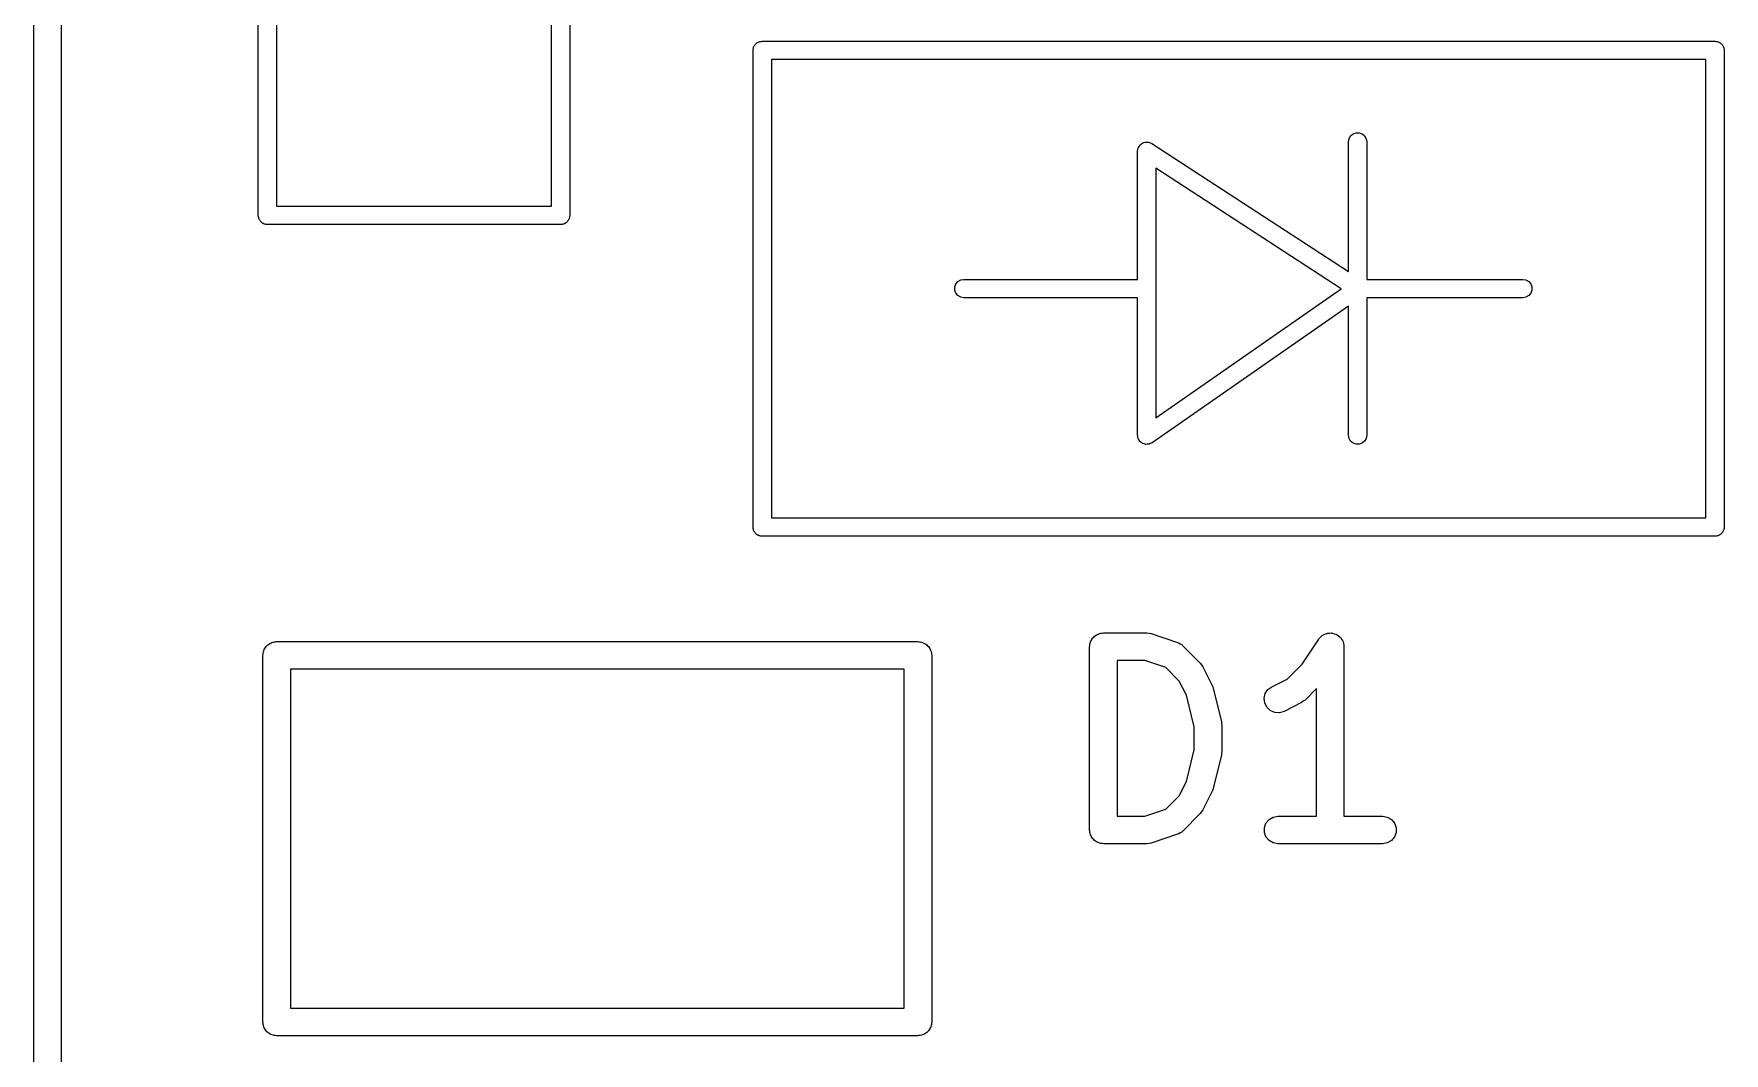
# Model space of a CAD drawing. Extents: x 1 to 57, y -99 to 45.
# Drawn here: x 10.93 to 20.15, y -47.67 to -42.11 of the extents above; entities that cross this region are included whole.
import ezdxf

# ---------------------------------------------------------------- set-up
doc = ezdxf.new("R2010")
doc.units = 0
doc.header["$MEASUREMENT"] = 0
doc.layers.add('BLACK', color=7, linetype='CONTINUOUS')

msp = doc.modelspace()

# ---------------------------------------------------------------- linework, layer by layer
at = {"layer": 'Black'}
for p, q in [((11.075, -1), (11.075, -99)), ((10.925, -98.925), (10.925, -1.075)), ((12.15, -43.1), (12.15, -39.9)), ((13.85, -39.9), (13.85, -43.1)), ((12.25, -39.95), (12.25, -43.05)), ((13.75, -43.05), (13.75, -39.95)), ((14.8716, -42.1595), (14.875, -42.1567)), ((14.875, -42.1567), (14.8791, -42.1552)), ((14.8791, -42.1552), (14.8829, -42.153)), ((14.8829, -42.153), (14.8872, -42.1523)), ((14.8872, -42.1523), (14.8913, -42.1508)), ((14.8913, -42.1508), (14.8957, -42.1508)), ((14.8957, -42.1508), (14.9, -42.15)), ((14.9, -42.15), (20.1, -42.15)), ((20.1, -42.15), (20.1043, -42.1508)), ((20.1043, -42.1508), (20.1087, -42.1508)), ((20.1087, -42.1508), (20.1128, -42.1523)), ((20.1128, -42.1523), (20.1171, -42.153)), ((20.1171, -42.153), (20.1209, -42.1552)), ((20.1209, -42.1552), (20.125, -42.1567)), ((20.125, -42.1567), (20.1284, -42.1595)), ((14.85, -42.2), (14.8508, -42.1957)), ((14.85, -44.8), (14.85, -42.2)), ((14.8508, -42.1913), (14.8523, -42.1872)), ((14.8508, -42.1957), (14.8508, -42.1913)), ((14.8523, -42.1872), (14.853, -42.1829)), ((14.853, -42.1829), (14.8552, -42.1791)), ((14.8552, -42.1791), (14.8567, -42.175)), ((14.8567, -42.175), (14.8595, -42.1716)), ((14.8595, -42.1716), (14.8617, -42.1679)), ((14.8617, -42.1679), (14.865, -42.165)), ((14.865, -42.165), (14.8679, -42.1617)), ((14.8679, -42.1617), (14.8716, -42.1595)), ((14.95, -42.25), (14.95, -44.75)), ((20.05, -42.25), (14.95, -42.25)), ((20.05, -44.75), (20.05, -42.25)), ((20.1284, -42.1595), (20.1321, -42.1617)), ((20.1321, -42.1617), (20.135, -42.165)), ((20.135, -42.165), (20.1383, -42.1679)), ((20.1383, -42.1679), (20.1405, -42.1716)), ((20.1405, -42.1716), (20.1433, -42.175)), ((20.1433, -42.175), (20.1448, -42.1791)), ((20.1448, -42.1791), (20.147, -42.1829)), ((20.147, -42.1829), (20.1477, -42.1872)), ((20.1477, -42.1872), (20.1492, -42.1913)), ((20.1492, -42.1913), (20.1492, -42.1957)), ((20.1492, -42.1957), (20.15, -42.2)), ((20.15, -42.2), (20.15, -44.8)), ((16.9623, -42.7155), (16.9682, -42.7111)), ((16.9682, -42.7111), (16.9738, -42.7064)), ((16.9738, -42.7064), (16.9751, -42.7059)), ((16.9751, -42.7059), (16.9762, -42.7051)), ((16.9762, -42.7051), (16.9832, -42.703)), ((16.9832, -42.703), (16.9901, -42.7004)), ((16.9901, -42.7004), (16.9915, -42.7004)), ((16.9915, -42.7004), (16.9928, -42.7)), ((16.9928, -42.7), (17.0001, -42.7004)), ((17.0001, -42.7004), (17.0075, -42.7004)), ((17.0075, -42.7004), (17.0088, -42.7009)), ((17.0088, -42.7009), (17.0101, -42.701)), ((17.0101, -42.701), (17.0169, -42.7039)), ((17.0169, -42.7039), (17.0238, -42.7064)), ((17.0238, -42.7064), (17.0249, -42.7072)), ((17.0249, -42.7072), (17.0261, -42.7078)), ((17.0261, -42.7078), (18.0994, -43.4068)), ((18.0994, -42.6989), (18.1025, -42.6818)), ((18.0994, -43.4068), (18.0994, -42.6989)), ((18.1025, -42.6818), (18.1111, -42.6667)), ((18.1111, -42.6667), (18.1244, -42.6556)), ((18.1244, -42.6556), (18.1408, -42.6496)), ((18.1408, -42.6496), (18.1581, -42.6496)), ((18.1581, -42.6496), (18.1744, -42.6556)), ((18.1744, -42.6556), (18.1877, -42.6667)), ((18.1877, -42.6667), (18.1964, -42.6818)), ((18.1964, -42.6818), (18.1994, -42.6989)), ((18.1994, -42.6989), (18.1994, -43.449)), ((16.9488, -42.7497), (16.9491, -42.7483)), ((16.9488, -43.449), (16.9488, -42.7497)), ((16.9489, -42.747), (16.9506, -42.7398)), ((16.9491, -42.7483), (16.9489, -42.747)), ((16.9506, -42.7398), (16.9518, -42.7326)), ((16.9518, -42.7326), (16.9525, -42.7314)), ((16.9525, -42.7314), (16.9528, -42.7301)), ((16.9528, -42.7301), (16.9568, -42.7239)), ((16.9568, -42.7239), (16.9605, -42.7175)), ((16.9605, -42.7175), (16.9616, -42.7167)), ((16.9616, -42.7167), (16.9623, -42.7155)), ((18.0599, -43.5003), (17.0488, -42.8419)), ((17.0488, -42.8419), (17.0488, -44.2034)), ((12.25, -43.05), (13.75, -43.05)), ((12.1508, -43.1043), (12.15, -43.1)), ((12.1508, -43.1087), (12.1508, -43.1043)), ((12.1523, -43.1128), (12.1508, -43.1087)), ((12.153, -43.1171), (12.1523, -43.1128)), ((12.1552, -43.1209), (12.153, -43.1171)), ((12.1567, -43.125), (12.1552, -43.1209)), ((12.1595, -43.1284), (12.1567, -43.125)), ((12.1617, -43.1321), (12.1595, -43.1284)), ((12.165, -43.135), (12.1617, -43.1321)), ((12.1679, -43.1383), (12.165, -43.135)), ((12.1716, -43.1405), (12.1679, -43.1383)), ((12.175, -43.1433), (12.1716, -43.1405)), ((12.1791, -43.1448), (12.175, -43.1433)), ((12.1829, -43.147), (12.1791, -43.1448)), ((12.1872, -43.1477), (12.1829, -43.147)), ((12.1913, -43.1492), (12.1872, -43.1477)), ((12.1957, -43.1492), (12.1913, -43.1492)), ((12.2, -43.15), (12.1957, -43.1492)), ((13.8, -43.15), (12.2, -43.15)), ((13.8043, -43.1492), (13.8, -43.15)), ((13.8087, -43.1492), (13.8043, -43.1492)), ((13.8128, -43.1477), (13.8087, -43.1492)), ((13.8171, -43.147), (13.8128, -43.1477)), ((13.8209, -43.1448), (13.8171, -43.147)), ((13.825, -43.1433), (13.8209, -43.1448)), ((13.8284, -43.1405), (13.825, -43.1433)), ((13.8321, -43.1383), (13.8284, -43.1405)), ((13.835, -43.135), (13.8321, -43.1383)), ((13.8383, -43.1321), (13.835, -43.135)), ((13.8405, -43.1284), (13.8383, -43.1321)), ((13.8433, -43.125), (13.8405, -43.1284)), ((13.8448, -43.1209), (13.8433, -43.125)), ((13.847, -43.1171), (13.8448, -43.1209)), ((13.8477, -43.1128), (13.847, -43.1171)), ((13.8492, -43.1087), (13.8477, -43.1128)), ((13.85, -43.1), (13.8492, -43.1043)), ((13.8492, -43.1043), (13.8492, -43.1087)), ((15.9835, -43.452), (16.0006, -43.449)), ((16.0006, -43.449), (16.9488, -43.449)), ((18.1994, -43.449), (19.0511, -43.449)), ((19.0511, -43.449), (19.0682, -43.452)), ((15.9514, -43.4903), (15.9573, -43.474)), ((15.9514, -43.5077), (15.9514, -43.4903)), ((15.9573, -43.524), (15.9514, -43.5077)), ((15.9573, -43.474), (15.9685, -43.4607)), ((15.9685, -43.5373), (15.9573, -43.524)), ((15.9685, -43.4607), (15.9835, -43.452)), ((15.9835, -43.546), (15.9685, -43.5373)), ((17.0488, -44.2034), (18.0599, -43.5003)), ((19.0682, -43.452), (19.0833, -43.4607)), ((19.0833, -43.5373), (19.0682, -43.546)), ((19.0833, -43.4607), (19.0944, -43.474)), ((19.0944, -43.524), (19.0833, -43.5373)), ((19.0944, -43.474), (19.1004, -43.4903)), ((19.1004, -43.5077), (19.0944, -43.524)), ((19.1004, -43.4903), (19.1004, -43.5077)), ((16.0006, -43.549), (15.9835, -43.546)), ((16.9488, -43.549), (16.0006, -43.549)), ((16.9488, -44.2991), (16.9488, -43.549)), ((18.0994, -43.5946), (17.0274, -44.3401)), ((18.0994, -44.2991), (18.0994, -43.5946)), ((19.0511, -43.549), (18.1994, -43.549)), ((18.1994, -43.549), (18.1994, -44.2991)), ((19.0682, -43.546), (19.0511, -43.549)), ((16.9492, -44.3012), (16.9488, -44.2991)), ((16.949, -44.3033), (16.9492, -44.3012)), ((16.9507, -44.3097), (16.949, -44.3033)), ((16.9518, -44.3162), (16.9507, -44.3097)), ((16.9529, -44.318), (16.9518, -44.3162)), ((16.9534, -44.3201), (16.9529, -44.318)), ((16.9572, -44.3255), (16.9534, -44.3201)), ((16.9605, -44.3312), (16.9572, -44.3255)), ((16.9621, -44.3326), (16.9605, -44.3312)), ((16.9633, -44.3343), (16.9621, -44.3326)), ((16.9688, -44.3381), (16.9633, -44.3343)), ((16.9738, -44.3424), (16.9688, -44.3381)), ((16.9758, -44.3431), (16.9738, -44.3424)), ((16.9775, -44.3443), (16.9758, -44.3431)), ((16.9839, -44.3461), (16.9775, -44.3443)), ((16.9901, -44.3483), (16.9839, -44.3461)), ((16.9923, -44.3483), (16.9901, -44.3483)), ((16.9943, -44.3489), (16.9923, -44.3483)), ((17.0009, -44.3483), (16.9943, -44.3489)), ((17.0075, -44.3483), (17.0009, -44.3483)), ((17.0095, -44.3476), (17.0075, -44.3483)), ((17.0116, -44.3474), (17.0095, -44.3476)), ((17.0176, -44.3446), (17.0116, -44.3474)), ((17.0238, -44.3424), (17.0176, -44.3446)), ((17.0254, -44.341), (17.0238, -44.3424)), ((17.0274, -44.3401), (17.0254, -44.341)), ((18.1025, -44.3162), (18.0994, -44.2991)), ((18.1111, -44.3312), (18.1025, -44.3162)), ((18.1244, -44.3424), (18.1111, -44.3312)), ((18.1408, -44.3483), (18.1244, -44.3424)), ((18.1581, -44.3483), (18.1408, -44.3483)), ((18.1744, -44.3424), (18.1581, -44.3483)), ((18.1877, -44.3312), (18.1744, -44.3424)), ((18.1964, -44.3162), (18.1877, -44.3312)), ((18.1994, -44.2991), (18.1964, -44.3162)), ((14.8508, -44.8043), (14.85, -44.8)), ((14.8508, -44.8087), (14.8508, -44.8043)), ((14.8523, -44.8128), (14.8508, -44.8087)), ((14.853, -44.8171), (14.8523, -44.8128)), ((14.8552, -44.8209), (14.853, -44.8171)), ((14.8567, -44.825), (14.8552, -44.8209)), ((14.8595, -44.8284), (14.8567, -44.825)), ((14.8617, -44.8321), (14.8595, -44.8284)), ((14.865, -44.835), (14.8617, -44.8321)), ((14.95, -44.75), (20.05, -44.75)), ((20.1383, -44.8321), (20.135, -44.835)), ((20.1405, -44.8284), (20.1383, -44.8321)), ((20.1433, -44.825), (20.1405, -44.8284)), ((20.1448, -44.8209), (20.1433, -44.825)), ((20.147, -44.8171), (20.1448, -44.8209)), ((20.1477, -44.8128), (20.147, -44.8171)), ((20.1492, -44.8087), (20.1477, -44.8128)), ((20.15, -44.8), (20.1492, -44.8043)), ((20.1492, -44.8043), (20.1492, -44.8087)), ((14.8679, -44.8383), (14.865, -44.835)), ((14.8716, -44.8405), (14.8679, -44.8383)), ((14.875, -44.8433), (14.8716, -44.8405)), ((14.8791, -44.8448), (14.875, -44.8433)), ((14.8829, -44.847), (14.8791, -44.8448)), ((14.8872, -44.8477), (14.8829, -44.847)), ((14.8913, -44.8492), (14.8872, -44.8477)), ((14.8957, -44.8492), (14.8913, -44.8492)), ((14.9, -44.85), (14.8957, -44.8492)), ((20.1, -44.85), (14.9, -44.85)), ((20.1043, -44.8492), (20.1, -44.85)), ((20.1087, -44.8492), (20.1043, -44.8492)), ((20.1128, -44.8477), (20.1087, -44.8492)), ((20.1171, -44.847), (20.1128, -44.8477)), ((20.1209, -44.8448), (20.1171, -44.847)), ((20.125, -44.8433), (20.1209, -44.8448)), ((20.1284, -44.8405), (20.125, -44.8433)), ((20.1321, -44.8383), (20.1284, -44.8405)), ((20.135, -44.835), (20.1321, -44.8383)), ((16.7244, -45.3874), (16.7306, -45.3852)), ((16.7306, -45.3852), (16.7363, -45.3819)), ((16.7363, -45.3819), (16.7427, -45.3808)), ((16.7427, -45.3808), (16.7489, -45.3785)), ((16.7489, -45.3785), (16.7554, -45.3785)), ((16.7554, -45.3785), (16.7619, -45.3774)), ((16.7619, -45.3774), (17, -45.3774)), ((17, -45.3774), (17.0118, -45.3795)), ((17.0118, -45.3795), (17.0237, -45.3812)), ((17.0237, -45.3812), (17.1666, -45.4288)), ((17.9625, -45.3874), (17.9709, -45.3844)), ((17.9709, -45.3844), (17.9789, -45.3804)), ((17.9789, -45.3804), (17.9831, -45.3799)), ((17.9831, -45.3799), (17.987, -45.3785)), ((17.987, -45.3785), (17.9959, -45.3785)), ((17.9959, -45.3785), (18.0048, -45.3775)), ((18.0048, -45.3775), (18.0089, -45.3785)), ((18.0089, -45.3785), (18.013, -45.3785)), ((18.013, -45.3785), (18.0214, -45.3816)), ((18.0214, -45.3816), (18.0301, -45.3837)), ((18.0301, -45.3837), (18.0336, -45.386)), ((18.0336, -45.386), (18.0375, -45.3874)), ((12.1784, -45.4808), (12.1795, -45.4743)), ((12.1795, -45.4743), (12.1828, -45.4687)), ((12.1828, -45.4687), (12.185, -45.4625)), ((12.185, -45.4625), (12.1893, -45.4575)), ((12.1893, -45.4575), (12.1925, -45.4518)), ((12.1925, -45.4518), (12.1976, -45.4476)), ((12.1976, -45.4476), (12.2018, -45.4425)), ((12.2018, -45.4425), (12.2075, -45.4393)), ((12.2075, -45.4393), (12.2125, -45.435)), ((12.2125, -45.435), (12.2187, -45.4328)), ((12.2187, -45.4328), (12.2243, -45.4295)), ((12.2243, -45.4295), (12.2308, -45.4284)), ((12.2308, -45.4284), (12.237, -45.4261)), ((12.237, -45.4261), (12.2435, -45.4261)), ((12.2435, -45.4261), (12.25, -45.425)), ((12.25, -45.425), (15.75, -45.425)), ((15.75, -45.425), (15.7565, -45.4261)), ((15.7565, -45.4261), (15.763, -45.4261)), ((15.763, -45.4261), (15.7692, -45.4284)), ((15.7692, -45.4284), (15.7757, -45.4295)), ((15.7757, -45.4295), (15.7813, -45.4328)), ((15.7813, -45.4328), (15.7875, -45.435)), ((15.7875, -45.435), (15.7925, -45.4393)), ((15.7925, -45.4393), (15.7982, -45.4425)), ((15.7982, -45.4425), (15.8024, -45.4476)), ((15.8024, -45.4476), (15.8075, -45.4518)), ((15.8075, -45.4518), (15.8107, -45.4575)), ((15.8107, -45.4575), (15.815, -45.4625)), ((15.815, -45.4625), (15.8172, -45.4687)), ((15.8172, -45.4687), (15.8205, -45.4743)), ((15.8205, -45.4743), (15.8216, -45.4808)), ((16.6869, -45.4524), (16.688, -45.4459)), ((16.6869, -46.4524), (16.6869, -45.4524)), ((16.688, -45.4394), (16.6903, -45.4332)), ((16.688, -45.4459), (16.688, -45.4394)), ((16.6903, -45.4332), (16.6914, -45.4267)), ((16.6914, -45.4267), (16.6947, -45.421)), ((16.6947, -45.421), (16.697, -45.4149)), ((16.697, -45.4149), (16.7012, -45.4099)), ((16.7012, -45.4099), (16.7045, -45.4042)), ((16.7045, -45.4042), (16.7095, -45.4)), ((16.7095, -45.4), (16.7137, -45.3949)), ((16.7137, -45.3949), (16.7194, -45.3916)), ((16.7194, -45.3916), (16.7244, -45.3874)), ((17.1666, -45.4288), (17.1704, -45.4309)), ((17.1704, -45.4309), (17.1746, -45.432)), ((17.1746, -45.432), (17.1818, -45.4371)), ((17.1818, -45.4371), (17.1895, -45.4413)), ((17.1895, -45.4413), (17.1923, -45.4445)), ((17.1923, -45.4445), (17.1959, -45.447)), ((17.1959, -45.447), (17.2911, -45.5422)), ((17.8465, -45.5475), (17.9376, -45.4108)), ((17.9376, -45.4108), (17.9405, -45.4078)), ((17.9405, -45.4078), (17.9425, -45.4042)), ((17.9425, -45.4042), (17.9494, -45.3984)), ((17.9494, -45.3984), (17.9556, -45.3919)), ((17.9556, -45.3919), (17.9593, -45.3901)), ((17.9593, -45.3901), (17.9625, -45.3874)), ((18.0375, -45.3874), (18.0444, -45.3932)), ((18.0444, -45.3932), (18.0518, -45.3981)), ((18.0518, -45.3981), (18.0543, -45.4015)), ((18.0543, -45.4015), (18.0575, -45.4042)), ((18.0575, -45.4042), (18.0619, -45.4119)), ((18.0619, -45.4119), (18.0672, -45.4191)), ((18.0672, -45.4191), (18.0684, -45.4231)), ((18.0684, -45.4231), (18.0705, -45.4267)), ((18.0705, -45.4267), (18.072, -45.4355)), ((18.072, -45.4355), (18.0745, -45.4441)), ((18.0745, -45.4441), (18.0743, -45.4483)), ((18.0743, -45.4483), (18.075, -45.4524)), ((18.075, -45.4524), (18.075, -46.3774)), ((12.175, -45.5), (12.1761, -45.4935)), ((12.175, -47.5), (12.175, -45.5)), ((12.1761, -45.487), (12.1784, -45.4808)), ((12.1761, -45.4935), (12.1761, -45.487)), ((15.8216, -45.4808), (15.8239, -45.487)), ((15.8239, -45.487), (15.8239, -45.4935)), ((15.8239, -45.4935), (15.825, -45.5)), ((15.825, -45.5), (15.825, -47.5)), ((16.8369, -45.5274), (16.8369, -46.3774)), ((16.9878, -45.5274), (16.8369, -45.5274)), ((17.1023, -45.5656), (16.9878, -45.5274)), ((17.1765, -45.6397), (17.1023, -45.5656)), ((17.2911, -45.5422), (17.298, -45.5521)), ((17.298, -45.5521), (17.3052, -45.5617)), ((17.3052, -45.5617), (17.3528, -45.6569)), ((17.7651, -45.6288), (17.8465, -45.5475)), ((12.325, -45.575), (12.325, -47.425)), ((15.675, -45.575), (12.325, -45.575)), ((15.675, -47.425), (15.675, -45.575)), ((17.215, -45.7167), (17.1765, -45.6397)), ((17.3528, -45.6569), (17.3551, -45.6648)), ((17.6807, -45.671), (17.7651, -45.6288)), ((17.2583, -45.8902), (17.215, -45.7167)), ((17.3551, -45.6648), (17.3585, -45.6723)), ((17.3585, -45.6723), (17.4061, -45.8628)), ((17.6394, -45.7336), (17.6455, -45.7083)), ((17.6424, -45.7595), (17.6394, -45.7336)), ((17.6455, -45.7083), (17.6598, -45.6865)), ((17.6598, -45.6865), (17.6807, -45.671)), ((17.8527, -45.7504), (17.8431, -45.7576)), ((17.8626, -45.7435), (17.8527, -45.7504)), ((17.925, -45.6811), (17.8626, -45.7435)), ((17.925, -46.3774), (17.925, -45.6811)), ((17.654, -45.7828), (17.6424, -45.7595)), ((17.673, -45.8007), (17.654, -45.7828)), ((17.6969, -45.811), (17.673, -45.8007)), ((17.7229, -45.8126), (17.6969, -45.811)), ((17.7478, -45.8052), (17.7229, -45.8126)), ((17.8431, -45.7576), (17.7478, -45.8052)), ((17.2583, -46.0146), (17.2583, -45.8902)), ((17.4061, -45.8628), (17.4067, -45.8719)), ((17.4067, -45.8719), (17.4083, -45.881)), ((17.4083, -45.881), (17.4083, -46.0238)), ((17.215, -46.1881), (17.2583, -46.0146)), ((17.4083, -46.0238), (17.4067, -46.0328)), ((17.4061, -46.042), (17.3585, -46.2325)), ((17.4067, -46.0328), (17.4061, -46.042)), ((17.1765, -46.2651), (17.215, -46.1881)), ((17.1023, -46.3392), (17.1765, -46.2651)), ((17.3528, -46.2478), (17.3052, -46.3431)), ((17.3551, -46.24), (17.3528, -46.2478)), ((17.3585, -46.2325), (17.3551, -46.24)), ((16.8369, -46.3774), (16.9878, -46.3774)), ((16.9878, -46.3774), (17.1023, -46.3392)), ((17.2911, -46.3626), (17.1959, -46.4578)), ((17.298, -46.3527), (17.2911, -46.3626)), ((17.3052, -46.3431), (17.298, -46.3527)), ((17.6493, -46.4149), (17.6661, -46.3949)), ((17.6661, -46.3949), (17.6886, -46.3819)), ((17.6886, -46.3819), (17.7143, -46.3774)), ((17.7143, -46.3774), (17.925, -46.3774)), ((18.075, -46.3774), (18.2857, -46.3774)), ((18.2857, -46.3774), (18.3114, -46.3819)), ((18.3114, -46.3819), (18.3339, -46.3949)), ((18.3339, -46.3949), (18.3507, -46.4149)), ((16.688, -46.4588), (16.6869, -46.4524)), ((16.688, -46.4654), (16.688, -46.4588)), ((16.6903, -46.4716), (16.688, -46.4654)), ((16.6914, -46.478), (16.6903, -46.4716)), ((16.6947, -46.4837), (16.6914, -46.478)), ((16.697, -46.4899), (16.6947, -46.4837)), ((16.7012, -46.4949), (16.697, -46.4899)), ((17.1666, -46.4759), (17.0237, -46.5235)), ((17.1704, -46.4739), (17.1666, -46.4759)), ((17.1746, -46.4727), (17.1704, -46.4739)), ((17.1818, -46.4677), (17.1746, -46.4727)), ((17.1895, -46.4635), (17.1818, -46.4677)), ((17.1923, -46.4603), (17.1895, -46.4635)), ((17.1959, -46.4578), (17.1923, -46.4603)), ((17.6404, -46.4394), (17.6493, -46.4149)), ((17.6404, -46.4654), (17.6404, -46.4394)), ((17.6493, -46.4899), (17.6404, -46.4654)), ((17.6661, -46.5098), (17.6493, -46.4899)), ((18.3507, -46.4899), (18.3339, -46.5098)), ((18.3507, -46.4149), (18.3596, -46.4394)), ((18.3596, -46.4654), (18.3507, -46.4899)), ((18.3596, -46.4394), (18.3596, -46.4654)), ((16.7045, -46.5006), (16.7012, -46.4949)), ((16.7095, -46.5048), (16.7045, -46.5006)), ((16.7137, -46.5098), (16.7095, -46.5048)), ((16.7194, -46.5131), (16.7137, -46.5098)), ((16.7244, -46.5173), (16.7194, -46.5131)), ((16.7306, -46.5196), (16.7244, -46.5173)), ((16.7363, -46.5229), (16.7306, -46.5196)), ((16.7427, -46.524), (16.7363, -46.5229)), ((16.7489, -46.5262), (16.7427, -46.524)), ((16.7554, -46.5262), (16.7489, -46.5262)), ((16.7619, -46.5274), (16.7554, -46.5262)), ((17, -46.5274), (16.7619, -46.5274)), ((17.0118, -46.5253), (17, -46.5274)), ((17.0237, -46.5235), (17.0118, -46.5253)), ((17.6886, -46.5229), (17.6661, -46.5098)), ((17.7143, -46.5274), (17.6886, -46.5229)), ((18.2857, -46.5274), (17.7143, -46.5274)), ((18.3114, -46.5229), (18.2857, -46.5274)), ((18.3339, -46.5098), (18.3114, -46.5229)), ((12.1761, -47.5065), (12.175, -47.5)), ((12.1761, -47.513), (12.1761, -47.5065)), ((12.325, -47.425), (15.675, -47.425)), ((15.825, -47.5), (15.8239, -47.5065)), ((15.8239, -47.5065), (15.8239, -47.513)), ((12.1784, -47.5192), (12.1761, -47.513)), ((12.1795, -47.5257), (12.1784, -47.5192)), ((12.1828, -47.5313), (12.1795, -47.5257)), ((12.185, -47.5375), (12.1828, -47.5313)), ((12.1893, -47.5425), (12.185, -47.5375)), ((12.1925, -47.5482), (12.1893, -47.5425)), ((12.1976, -47.5524), (12.1925, -47.5482)), ((12.2018, -47.5575), (12.1976, -47.5524)), ((12.2075, -47.5607), (12.2018, -47.5575)), ((12.2125, -47.565), (12.2075, -47.5607)), ((12.2187, -47.5672), (12.2125, -47.565)), ((12.2243, -47.5705), (12.2187, -47.5672)), ((12.2308, -47.5716), (12.2243, -47.5705)), ((12.237, -47.5739), (12.2308, -47.5716)), ((12.2435, -47.5739), (12.237, -47.5739)), ((12.25, -47.575), (12.2435, -47.5739)), ((15.75, -47.575), (12.25, -47.575)), ((15.7565, -47.5739), (15.75, -47.575)), ((15.763, -47.5739), (15.7565, -47.5739)), ((15.7692, -47.5716), (15.763, -47.5739)), ((15.7757, -47.5705), (15.7692, -47.5716)), ((15.7813, -47.5672), (15.7757, -47.5705)), ((15.7875, -47.565), (15.7813, -47.5672)), ((15.7925, -47.5607), (15.7875, -47.565)), ((15.7982, -47.5575), (15.7925, -47.5607)), ((15.8024, -47.5524), (15.7982, -47.5575)), ((15.8075, -47.5482), (15.8024, -47.5524)), ((15.8107, -47.5425), (15.8075, -47.5482)), ((15.815, -47.5375), (15.8107, -47.5425)), ((15.8172, -47.5313), (15.815, -47.5375)), ((15.8205, -47.5257), (15.8172, -47.5313)), ((15.8216, -47.5192), (15.8205, -47.5257)), ((15.8239, -47.513), (15.8216, -47.5192))]:
    msp.add_line(p, q, dxfattribs=at)

doc.saveas('drawing.dxf')
